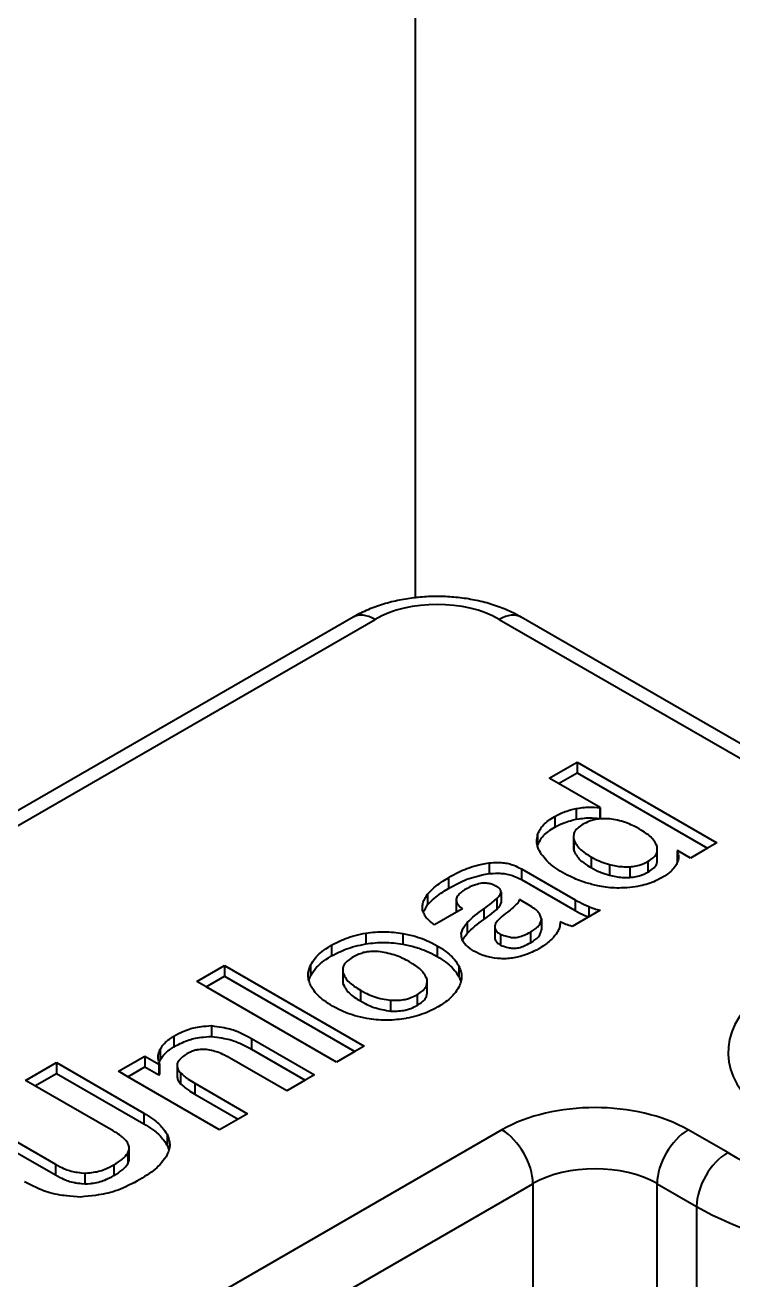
# Model space of a CAD drawing. Header units: millimetres. Extents: x 15 to 415, y 5 to 292.
# Drawn here: x 335.79 to 339.82, y 127.48 to 134.63 of the extents above; entities that cross this region are included whole.
import ezdxf

# ---------------------------------------------------------------- set-up
doc = ezdxf.new("R2010")
doc.units = ezdxf.units.MM
doc.layers.add('Geometries', color=7, linetype='Continuous')

msp = doc.modelspace()

# ---------------------------------------------------------------- linework, layer by layer
at = {"layer": 'Geometries', "linetype": 'Continuous', "lineweight": 40}
for p, q in [((338.0137, 137.584), (338.0137, 131.3686)), ((337.6596, 131.2575), (335.151, 129.8092)), ((341.8964, 129.364), (338.6167, 131.2575)), ((333.2938, 128.6524), (337.7846, 131.2451)), ((338.4917, 131.2451), (341.7714, 129.3516)), ((338.7765, 130.3409), (338.9347, 130.4323)), ((338.9347, 130.4323), (339.7302, 129.973)), ((338.9347, 130.4323), (338.9347, 130.371)), ((338.8295, 130.3103), (338.7765, 130.3409)), ((338.8295, 130.3103), (338.9347, 130.371)), ((338.9347, 130.371), (339.6772, 129.9424)), ((339.0662, 130.1737), (338.8295, 130.3103)), ((338.8077, 130.1235), (338.8077, 130.0623)), ((338.9292, 130.1679), (338.9292, 130.1067)), ((339.064, 130.1724), (339.0662, 130.1737)), ((339.064, 130.1724), (339.064, 130.1112)), ((339.064, 130.1112), (339.0662, 130.1125)), ((339.0662, 130.1737), (339.0662, 130.1125)), ((338.7102, 130.0203), (338.7102, 129.959)), ((338.9146, 130.0065), (338.9146, 129.9452)), ((338.9152, 129.9907), (338.9152, 129.9564)), ((339.7302, 129.973), (339.6772, 129.9424)), ((338.7093, 129.9537), (338.7102, 129.959)), ((338.7338, 129.904), (338.7314, 129.9071)), ((338.9152, 129.9564), (338.9152, 129.9295)), ((339.3912, 129.8754), (339.3912, 129.9367)), ((339.5063, 129.9286), (339.504, 129.9273)), ((339.504, 129.9273), (339.504, 129.8661)), ((339.5798, 129.8862), (339.5063, 129.9286)), ((339.6772, 129.9424), (339.5798, 129.8862)), ((338.4334, 129.8592), (338.4334, 129.7979)), ((339.0138, 129.8926), (339.0138, 129.8314)), ((339.1191, 129.8492), (339.1191, 129.7879)), ((339.2344, 129.8366), (339.2344, 129.7754)), ((339.338, 129.8662), (339.338, 129.805)), ((339.504, 129.8661), (339.5055, 129.8615)), ((338.2027, 129.7742), (338.2027, 129.713)), ((338.6183, 129.8251), (338.9236, 129.6488)), ((338.6183, 129.8251), (338.6183, 129.7638)), ((338.6183, 129.7638), (338.9236, 129.5876)), ((338.5019, 129.6922), (338.5019, 129.631)), ((339.052, 129.7283), (339.0356, 129.7315)), ((338.0841, 129.68), (338.0841, 129.6188)), ((338.2462, 129.6527), (338.2462, 129.5914)), ((338.4774, 129.6549), (338.4774, 129.5937)), ((338.6673, 129.6141), (338.606, 129.6495)), ((338.9236, 129.6488), (338.9236, 129.5876)), ((338.248, 129.5778), (338.1236, 129.506)), ((338.2818, 129.5973), (338.248, 129.5778)), ((338.3954, 129.591), (338.4033, 129.5967)), ((338.4033, 129.5967), (338.4033, 129.5355)), ((338.9978, 129.5502), (338.9058, 129.497)), ((339.0005, 129.5517), (338.9978, 129.5502)), ((339.0005, 129.6102), (339.0005, 129.5517)), ((339.0662, 129.5896), (339.0005, 129.5517)), ((338.3097, 129.5182), (338.3097, 129.457)), ((338.4662, 129.4877), (338.4662, 129.4264)), ((338.7319, 129.5395), (338.7319, 129.4782)), ((337.732, 129.4587), (337.732, 129.3975)), ((337.9431, 129.4571), (337.9431, 129.3959)), ((338.4991, 129.4513), (338.4991, 129.3901)), ((338.6696, 129.4648), (338.6696, 129.4036)), ((337.5365, 129.3896), (337.5365, 129.3283)), ((338.1392, 129.3864), (338.1392, 129.3251)), ((338.7163, 129.3696), (338.7156, 129.3692)), ((336.7699, 129.1825), (336.9282, 129.2738)), ((336.9282, 129.2738), (336.9282, 129.2126)), ((336.9282, 129.2738), (337.7237, 128.8145)), ((337.4178, 129.2773), (337.4178, 129.2161)), ((338.2618, 129.2725), (338.2618, 129.2113)), ((336.823, 129.1518), (336.9282, 129.2126)), ((336.9282, 129.2126), (337.6706, 128.7839)), ((337.6008, 129.2454), (337.6008, 129.1842)), ((337.6011, 129.2333), (337.6011, 129.1927)), ((337.6011, 129.1927), (337.6011, 129.172)), ((338.0809, 129.1246), (338.0809, 129.1859)), ((336.823, 129.1518), (336.7699, 129.1825)), ((337.5654, 128.7232), (336.823, 129.1518)), ((337.7014, 129.1336), (337.7014, 129.0723)), ((337.8735, 129.076), (337.8735, 129.0148)), ((338.0245, 129.1078), (338.0245, 129.0466)), ((337.9614, 128.9729), (337.9487, 128.9702)), ((338.1437, 129.039), (338.1345, 129.0342)), ((336.8546, 128.9316), (336.8546, 128.8703)), ((336.6396, 128.8718), (336.6396, 128.8105)), ((337.0819, 128.8583), (337.0819, 128.797)), ((337.0819, 128.8583), (337.4407, 128.6511)), ((336.3243, 128.6717), (336.4747, 128.7586)), ((336.4747, 128.7586), (336.5549, 128.7122)), ((336.4747, 128.7586), (336.4747, 128.6973)), ((336.5622, 128.7981), (336.5622, 128.7369)), ((337.0819, 128.797), (337.3876, 128.6205)), ((337.6706, 128.7839), (337.5654, 128.7232)), ((337.7237, 128.8145), (337.6706, 128.7839)), ((335.7962, 128.6203), (335.9711, 128.7212)), ((335.9711, 128.7212), (336.4691, 128.4337)), ((335.9711, 128.7212), (335.9711, 128.66)), ((336.3773, 128.6411), (336.4747, 128.6973)), ((336.4747, 128.6973), (336.5549, 128.651)), ((336.5549, 128.7122), (336.5583, 128.7142)), ((336.5549, 128.7122), (336.5549, 128.651)), ((336.5583, 128.7142), (336.5561, 128.7212)), ((336.5583, 128.7142), (336.5583, 128.6529)), ((336.659, 128.7037), (336.659, 128.6425)), ((337.2825, 128.5598), (336.956, 128.7483)), ((335.8492, 128.5896), (335.7962, 128.6203)), ((335.8492, 128.5896), (335.9711, 128.66)), ((335.9711, 128.66), (336.4691, 128.3725)), ((336.3773, 128.6411), (336.3243, 128.6717)), ((336.9003, 128.3392), (336.3773, 128.6411)), ((336.5549, 128.651), (336.5583, 128.6529)), ((336.6786, 128.6621), (336.6786, 128.6008)), ((337.3876, 128.6205), (337.2825, 128.5598)), ((337.4407, 128.6511), (337.3876, 128.6205)), ((336.2942, 128.3327), (335.8492, 128.5896)), ((336.7588, 128.6035), (337.0585, 128.4305)), ((336.7588, 128.6035), (336.7588, 128.5423)), ((336.7588, 128.5423), (337.0055, 128.3999)), ((335.4675, 128.4305), (335.9655, 128.143)), ((336.4691, 128.4337), (336.4691, 128.3725)), ((337.0055, 128.3999), (336.9003, 128.3392)), ((337.0585, 128.4305), (337.0055, 128.3999)), ((335.4675, 128.3693), (335.9655, 128.0817)), ((338.5064, 128.3381), (336.1722, 126.9905)), ((339.7915, 128.2085), (339.567, 128.3381)), ((336.6012, 128.3131), (336.6012, 128.2519)), ((336.3778, 128.206), (336.3778, 128.1448)), ((336.386, 128.1741), (336.386, 128.2353)), ((336.5956, 128.1845), (336.5892, 128.176)), ((336.5978, 128.1892), (336.5956, 128.1845)), ((335.9655, 128.143), (335.9655, 128.0817)), ((336.2987, 128.1397), (336.2987, 128.0785)), ((336.1338, 128.0915), (336.1338, 128.0303)), ((336.349, 126.6843), (338.6831, 128.0319)), ((338.6831, 128.0319), (338.6831, 125.0167)), ((339.3902, 128.0319), (339.6148, 127.9023)), ((339.3902, 125.3376), (339.3902, 128.0319)), ((339.6148, 127.9023), (339.6148, 125.208))]:
    msp.add_line(p, q, dxfattribs=at)
at = {"layer": 'Geometries', "linetype": 'Continuous', "lineweight": 40, "flags": 128}
for points in [[(338.0137, 131.3686), (338.0063, 131.3677), (337.9944, 131.3662), (337.9826, 131.3646), (337.9708, 131.3628), (337.9591, 131.361), (337.9474, 131.3589), (337.9357, 131.3568), (337.9241, 131.3545), (337.9125, 131.3521), (337.9009, 131.3496), (337.8894, 131.3469), (337.8779, 131.3441), (337.8665, 131.3412), (337.8552, 131.3381), (337.8439, 131.3349), (337.8327, 131.3316), (337.8215, 131.3281), (337.8104, 131.3245), (337.7993, 131.3207), (337.7884, 131.3169), (337.7775, 131.3129), (337.7667, 131.3087), (337.7559, 131.3044), (337.7453, 131.3), (337.7347, 131.2955), (337.7242, 131.2908), (337.7139, 131.2859), (337.7036, 131.281), (337.6934, 131.2759), (337.6834, 131.2707), (337.6735, 131.2653), (337.6636, 131.2598), (337.6596, 131.2575)], [(338.6167, 131.2575), (338.6111, 131.2607), (338.6014, 131.2661), (338.5915, 131.2714), (338.5815, 131.2766), (338.5714, 131.2816), (338.5612, 131.2866), (338.5508, 131.2913), (338.5404, 131.296), (338.5299, 131.3005), (338.5193, 131.3049), (338.5085, 131.3091), (338.4978, 131.3133), (338.4869, 131.3173), (338.4759, 131.3211), (338.4649, 131.3248), (338.4538, 131.3284), (338.4427, 131.3319), (338.4314, 131.3352), (338.4201, 131.3384), (338.4088, 131.3414), (338.3974, 131.3444), (338.3859, 131.3471), (338.3744, 131.3498), (338.3629, 131.3523), (338.3513, 131.3547), (338.3396, 131.357), (338.328, 131.3591), (338.3162, 131.3611), (338.3045, 131.363), (338.2927, 131.3647), (338.2809, 131.3663), (338.2691, 131.3678), (338.2572, 131.3692), (338.2453, 131.3704), (338.2334, 131.3715), (338.2215, 131.3724), (338.2095, 131.3733), (338.1976, 131.374), (338.1856, 131.3746), (338.1736, 131.375), (338.1616, 131.3753), (338.1496, 131.3755), (338.1377, 131.3756), (338.1257, 131.3755), (338.1137, 131.3753), (338.1017, 131.375), (338.0897, 131.3745), (338.0778, 131.3739), (338.0658, 131.3732), (338.0539, 131.3724), (338.0419, 131.3714), (338.03, 131.3703), (338.0181, 131.3691), (338.0137, 131.3686)], [(338.7102, 130.0203), (338.7152, 130.0307), (338.7204, 130.0411), (338.7242, 130.048), (338.7283, 130.0549), (338.7328, 130.0616), (338.7378, 130.0683), (338.7434, 130.0747), (338.7496, 130.081), (338.7565, 130.0873), (338.7639, 130.0933), (338.7717, 130.0992), (338.7804, 130.1054), (338.7894, 130.1115), (338.7985, 130.1175), (338.8077, 130.1235)], [(338.8077, 130.1235), (338.8217, 130.1308), (338.8359, 130.1378), (338.8432, 130.1412), (338.8507, 130.1445), (338.8584, 130.1476), (338.8663, 130.1506), (338.8763, 130.1539), (338.8865, 130.157), (338.897, 130.1599), (338.913, 130.164), (338.9292, 130.1679)], [(338.9292, 130.1679), (338.9472, 130.1707), (338.9563, 130.1721), (338.9655, 130.1733), (338.9763, 130.1744), (338.9871, 130.1753), (338.998, 130.1758), (339.0093, 130.1759), (339.0206, 130.1756), (339.0318, 130.175), (339.0479, 130.1738), (339.064, 130.1724)], [(338.9292, 130.1067), (338.9472, 130.1095), (338.9563, 130.1108), (338.9655, 130.112), (338.9763, 130.1132), (338.9871, 130.1141), (338.998, 130.1146), (339.0093, 130.1147), (339.0206, 130.1144), (339.0318, 130.1138), (339.0479, 130.1126), (339.064, 130.1112)], [(338.7102, 129.959), (338.7152, 129.9695), (338.7204, 129.9799), (338.7242, 129.9868), (338.7283, 129.9936), (338.7328, 130.0004), (338.7378, 130.007), (338.7434, 130.0135), (338.7496, 130.0198), (338.7565, 130.026), (338.7639, 130.0321), (338.7717, 130.038), (338.7804, 130.0442), (338.7894, 130.0503), (338.7985, 130.0563), (338.8077, 130.0623)], [(338.8077, 130.0623), (338.8217, 130.0695), (338.8359, 130.0766), (338.8432, 130.08), (338.8507, 130.0832), (338.8584, 130.0864), (338.8663, 130.0893), (338.8763, 130.0927), (338.8865, 130.0958), (338.897, 130.0987), (338.913, 130.1028), (338.9292, 130.1067)], [(338.9681, 130.0785), (338.9601, 130.073), (338.9523, 130.0673), (338.9447, 130.0616), (338.9392, 130.0571), (338.934, 130.0525), (338.9293, 130.0477), (338.9252, 130.0428), (338.9225, 130.0389), (338.9202, 130.0349), (338.9184, 130.0308), (338.917, 130.0266), (338.916, 130.0223), (338.9153, 130.018), (338.9147, 130.0112), (338.9146, 130.0065)], [(339.0102, 130.0974), (339.0055, 130.0956), (338.9958, 130.0916), (338.9865, 130.0874), (338.9773, 130.083), (338.9681, 130.0785)], [(339.1208, 130.1094), (339.1083, 130.1097), (339.0958, 130.1099), (339.0833, 130.1098), (339.0737, 130.1096), (339.0642, 130.1091), (339.0548, 130.1082), (339.0455, 130.107), (339.0385, 130.1057), (339.0317, 130.1042), (339.025, 130.1024), (339.0183, 130.1003), (339.0118, 130.098), (339.0102, 130.0974)], [(339.2879, 130.0521), (339.2742, 130.0595), (339.2603, 130.0668), (339.2508, 130.0715), (339.2411, 130.0761), (339.2312, 130.0805), (339.2209, 130.0847), (339.2103, 130.0886), (339.1994, 130.0921), (339.1879, 130.0954), (339.1761, 130.0983), (339.1642, 130.101), (339.1534, 130.1032), (339.1426, 130.1054), (339.1208, 130.1094)], [(339.3904, 129.9531), (339.3847, 129.9634), (339.3788, 129.9737), (339.3745, 129.9805), (339.3699, 129.9872), (339.3648, 129.9938), (339.3594, 129.9999), (339.3535, 130.0059), (339.3471, 130.0117), (339.3403, 130.0173), (339.3329, 130.0229), (339.3252, 130.0284), (339.3173, 130.0338), (339.3091, 130.039), (339.2986, 130.0456), (339.2879, 130.0521)], [(338.7055, 129.9801), (338.7056, 129.9845), (338.706, 129.9916), (338.7068, 129.9988), (338.7084, 130.0095), (338.7102, 130.0203)], [(338.7093, 129.9537), (338.7087, 129.9558), (338.707, 129.9629), (338.706, 129.9701), (338.7055, 129.9773), (338.7055, 129.9801)], [(338.9146, 130.0065), (338.9146, 130.0044), (338.9148, 129.9975), (338.9152, 129.9907)], [(338.9152, 129.9907), (338.9206, 129.9803), (338.9262, 129.97), (338.9303, 129.9632), (338.9348, 129.9564), (338.9398, 129.9497), (338.9449, 129.9438), (338.9504, 129.9379), (338.9565, 129.9323), (338.963, 129.9268), (338.9726, 129.9195), (338.9826, 129.9125), (338.993, 129.9056), (339.0034, 129.8991), (339.0138, 129.8926)], [(338.7155, 129.9373), (338.7136, 129.9417), (338.7109, 129.9488), (338.7093, 129.9537)], [(338.7314, 129.9071), (338.7256, 129.9174), (338.7201, 129.9277), (338.7167, 129.9347), (338.7155, 129.9373)], [(338.8512, 129.8038), (338.8385, 129.8118), (338.8259, 129.8199), (338.8136, 129.828), (338.8017, 129.8364), (338.7946, 129.8417), (338.7877, 129.8471), (338.7811, 129.8527), (338.7747, 129.8584), (338.7687, 129.8642), (338.7629, 129.8701), (338.7546, 129.8792), (338.7466, 129.8884), (338.7389, 129.8977), (338.7338, 129.904)], [(338.9146, 129.9452), (338.9146, 129.9431), (338.9148, 129.9363), (338.9152, 129.9295)], [(338.9152, 129.9295), (338.9206, 129.9191), (338.9262, 129.9088), (338.9303, 129.9019), (338.9348, 129.8951), (338.9398, 129.8885), (338.9449, 129.8825), (338.9504, 129.8767), (338.9565, 129.871), (338.963, 129.8656), (338.9726, 129.8583), (338.9826, 129.8512), (338.993, 129.8444), (339.0034, 129.8378), (339.0138, 129.8314)], [(339.338, 129.8662), (339.3461, 129.8718), (339.354, 129.8774), (339.3616, 129.8831), (339.3671, 129.8876), (339.3723, 129.8922), (339.3769, 129.897), (339.381, 129.9019), (339.3837, 129.9058), (339.3858, 129.9097), (339.3876, 129.9137), (339.3889, 129.9178), (339.3899, 129.9221), (339.3904, 129.9251)], [(339.3912, 129.9367), (339.3911, 129.9396), (339.3908, 129.9464), (339.3904, 129.9531)], [(339.3904, 129.9251), (339.3906, 129.9263), (339.3911, 129.933), (339.3912, 129.9367)], [(339.504, 129.9273), (339.5062, 129.9207), (339.5082, 129.9141), (339.5099, 129.9075), (339.5112, 129.9009), (339.5119, 129.8943), (339.5121, 129.8904)], [(338.2027, 129.7742), (338.2168, 129.7821), (338.231, 129.7899), (338.2453, 129.7976), (338.2599, 129.805), (338.2715, 129.8107), (338.2834, 129.8161), (338.2955, 129.8213), (338.3079, 129.8263), (338.3209, 129.831), (338.3342, 129.8353), (338.3479, 129.8394), (338.3619, 129.8431), (338.3761, 129.8466), (338.395, 129.851), (338.4141, 129.8551), (338.4334, 129.8592)], [(338.4334, 129.8592), (338.4456, 129.8597), (338.4578, 129.8601), (338.4701, 129.8605), (338.4823, 129.8605), (338.4946, 129.8603), (338.5029, 129.86), (338.5112, 129.8594), (338.5195, 129.8585), (338.5276, 129.8574), (338.5356, 129.856), (338.5435, 129.8543), (338.5513, 129.8523), (338.5589, 129.85), (338.5664, 129.8475), (338.5737, 129.8448), (338.5833, 129.841), (338.5928, 129.8369), (338.602, 129.8327), (338.6183, 129.8251)], [(339.0138, 129.8926), (339.0276, 129.8853), (339.0417, 129.8781), (339.0489, 129.8746), (339.0562, 129.8713), (339.0638, 129.868), (339.0716, 129.865), (339.0831, 129.8607), (339.095, 129.8568), (339.107, 129.8529), (339.1191, 129.8492)], [(339.0138, 129.8314), (339.0276, 129.824), (339.0417, 129.8169), (339.0489, 129.8134), (339.0562, 129.81), (339.0638, 129.8068), (339.0716, 129.8037), (339.0831, 129.7995), (339.095, 129.7955), (339.107, 129.7917), (339.1191, 129.7879)], [(339.1191, 129.8492), (339.1365, 129.8451), (339.1453, 129.8432), (339.1542, 129.8415), (339.1633, 129.8399), (339.1725, 129.8386), (339.1818, 129.8377), (339.1915, 129.837), (339.2012, 129.8367), (339.2109, 129.8365), (339.2227, 129.8365), (339.2344, 129.8366)], [(339.2344, 129.8366), (339.2436, 129.8377), (339.2528, 129.8388), (339.2619, 129.8401), (339.271, 129.8416), (339.2799, 129.8433), (339.2885, 129.8454), (339.2942, 129.8471), (339.2998, 129.849), (339.3052, 129.851), (339.3137, 129.8545), (339.322, 129.8583), (339.3301, 129.8622), (339.338, 129.8662)], [(339.338, 129.805), (339.3461, 129.8105), (339.354, 129.8161), (339.3616, 129.8218), (339.3671, 129.8263), (339.3723, 129.831), (339.3769, 129.8357), (339.381, 129.8407), (339.3837, 129.8445), (339.3858, 129.8484), (339.3876, 129.8524), (339.3889, 129.8566), (339.3899, 129.8608), (339.3906, 129.865), (339.3911, 129.8717), (339.3912, 129.8754)], [(339.5001, 129.8485), (339.493, 129.8386), (339.4855, 129.8287), (339.48, 129.8222), (339.4742, 129.8159), (339.4699, 129.8116)], [(339.5055, 129.8615), (339.5029, 129.8551), (339.5001, 129.8485)], [(339.5121, 129.8904), (339.512, 129.8878), (339.5113, 129.8812), (339.5099, 129.8747), (339.5079, 129.8681), (339.5056, 129.8616), (339.5055, 129.8615)], [(338.0841, 129.68), (338.093, 129.6895), (338.102, 129.699), (338.1114, 129.7084), (338.1212, 129.7176), (338.13, 129.7252), (338.1393, 129.7326), (338.1491, 129.7399), (338.1593, 129.7469), (338.1699, 129.7539), (338.1807, 129.7607), (338.2027, 129.7742)], [(338.2027, 129.713), (338.2168, 129.7209), (338.231, 129.7287), (338.2453, 129.7363), (338.2599, 129.7438), (338.2715, 129.7494), (338.2834, 129.7549), (338.2955, 129.7601), (338.3079, 129.765), (338.3209, 129.7697), (338.3342, 129.7741), (338.3479, 129.7781), (338.3619, 129.7819), (338.3761, 129.7854), (338.395, 129.7898), (338.4141, 129.7939), (338.4334, 129.7979)], [(338.4334, 129.7979), (338.4456, 129.7984), (338.4578, 129.7989), (338.4701, 129.7992), (338.4823, 129.7993), (338.4946, 129.7991), (338.5029, 129.7987), (338.5112, 129.7981), (338.5195, 129.7973), (338.5276, 129.7962), (338.5356, 129.7948), (338.5435, 129.7931), (338.5513, 129.7911), (338.5589, 129.7888), (338.5664, 129.7863), (338.5737, 129.7836), (338.5833, 129.7797), (338.5928, 129.7757), (338.602, 129.7715), (338.6183, 129.7638)], [(339.0102, 129.7385), (339.0018, 129.7409), (338.9851, 129.7458), (338.9686, 129.751), (338.958, 129.7546), (338.9475, 129.7583), (338.9373, 129.7622), (338.9272, 129.7663), (338.9173, 129.7706), (338.9076, 129.775), (338.8931, 129.782), (338.879, 129.7892), (338.865, 129.7965), (338.8512, 129.8038)], [(339.1191, 129.7879), (339.1365, 129.7839), (339.1453, 129.782), (339.1542, 129.7802), (339.1633, 129.7787), (339.1725, 129.7774), (339.1818, 129.7764), (339.1915, 129.7758), (339.2012, 129.7754), (339.2109, 129.7753), (339.2227, 129.7753), (339.2344, 129.7754)], [(339.2344, 129.7754), (339.2436, 129.7765), (339.2528, 129.7776), (339.2619, 129.7788), (339.271, 129.7803), (339.2799, 129.7821), (339.2885, 129.7842), (339.2942, 129.7859), (339.2998, 129.7877), (339.3052, 129.7897), (339.3137, 129.7933), (339.322, 129.797), (339.3301, 129.801), (339.338, 129.805)], [(339.4183, 129.7749), (339.4042, 129.7677), (339.3901, 129.7606), (339.3804, 129.756), (339.3706, 129.7515), (339.3605, 129.7472), (339.3501, 129.7432), (339.3394, 129.7394), (339.3284, 129.7359), (339.3169, 129.7327), (339.305, 129.7299), (339.293, 129.7273), (339.2788, 129.7246), (339.2644, 129.7222), (339.25, 129.7199), (339.2355, 129.7176)], [(339.4699, 129.8116), (339.4677, 129.8097), (339.4623, 129.805), (339.4566, 129.8005), (339.4507, 129.7961), (339.4445, 129.7917), (339.438, 129.7875), (339.4315, 129.7832), (339.4183, 129.7749)], [(338.0841, 129.6188), (338.093, 129.6283), (338.102, 129.6378), (338.1114, 129.6472), (338.1212, 129.6564), (338.13, 129.664), (338.1393, 129.6714), (338.1491, 129.6786), (338.1593, 129.6857), (338.1699, 129.6927), (338.1807, 129.6995), (338.2027, 129.713)], [(338.3008, 129.7086), (338.2943, 129.7047), (338.288, 129.7007), (338.2818, 129.6966), (338.2759, 129.6924), (338.2703, 129.6881), (338.2652, 129.6835), (338.2622, 129.6803), (338.2594, 129.6769), (338.2569, 129.6735), (338.2537, 129.6684), (338.251, 129.6632), (338.2485, 129.658), (338.2462, 129.6527)], [(338.3149, 129.7163), (338.3087, 129.713), (338.3008, 129.7086)], [(338.3916, 129.7424), (338.3828, 129.7405), (338.3741, 129.7384), (338.3655, 129.7363), (338.357, 129.734), (338.3509, 129.7321), (338.345, 129.73), (338.3392, 129.7278), (338.3336, 129.7254), (338.325, 129.7215), (338.3168, 129.7173), (338.3149, 129.7163)], [(338.479, 129.7228), (338.4728, 129.7261), (338.4665, 129.7293), (338.4601, 129.7324), (338.4533, 129.7352), (338.4481, 129.7371), (338.4427, 129.7387), (338.4372, 129.7401), (338.4314, 129.7411), (338.4249, 129.7419), (338.4184, 129.7424), (338.4118, 129.7426), (338.4052, 129.7426), (338.3986, 129.7425), (338.3916, 129.7424)], [(338.4774, 129.6549), (338.4819, 129.6593), (338.4863, 129.6638), (338.4904, 129.6684), (338.4939, 129.6731), (338.4966, 129.6777), (338.4987, 129.6825), (338.5004, 129.6873), (338.5019, 129.6922)], [(338.5019, 129.6922), (338.5013, 129.6962), (338.5005, 129.7001), (338.4997, 129.7028), (338.4986, 129.7054), (338.4971, 129.7079), (338.4955, 129.71), (338.4937, 129.7119), (338.4916, 129.7138), (338.4894, 129.7157), (338.4843, 129.7193), (338.479, 129.7228)], [(339.0356, 129.7315), (339.0186, 129.7361), (339.0102, 129.7385)], [(339.1404, 129.716), (339.1356, 129.7163), (339.1232, 129.7173), (339.1108, 129.7186), (339.0983, 129.7203), (339.0859, 129.7222), (339.0735, 129.7243), (339.0613, 129.7265), (339.052, 129.7283)], [(339.2355, 129.7176), (339.2169, 129.7167), (339.1982, 129.7159), (339.1856, 129.7155), (339.1731, 129.7153), (339.1606, 129.7153), (339.1481, 129.7156), (339.1404, 129.716)], [(338.055, 129.6065), (338.055, 129.6082), (338.0553, 129.6149), (338.0559, 129.6215), (338.057, 129.6281), (338.0587, 129.6347), (338.0611, 129.6413), (338.064, 129.6478), (338.0674, 129.6543), (338.0713, 129.6608), (338.0754, 129.6672), (338.0841, 129.68)], [(338.0599, 129.577), (338.0611, 129.5801), (338.064, 129.5866), (338.0674, 129.593), (338.0713, 129.5995), (338.0754, 129.606), (338.0841, 129.6188)], [(338.2462, 129.6527), (338.2467, 129.6473), (338.2474, 129.6419), (338.2485, 129.6365), (338.2501, 129.6311), (338.2517, 129.6276), (338.2536, 129.6241), (338.2559, 129.6208), (338.2588, 129.6174), (338.2619, 129.6141), (338.2653, 129.6109), (338.2692, 129.6074), (338.2733, 129.604), (338.2818, 129.5973)], [(338.4033, 129.5967), (338.4149, 129.6052), (338.4264, 129.6137), (338.4378, 129.6224), (338.4489, 129.6311), (338.4633, 129.6429), (338.4774, 129.6549)], [(338.4774, 129.5937), (338.4819, 129.598), (338.4862, 129.6025), (338.4902, 129.607), (338.4938, 129.6117), (338.4965, 129.6163), (338.4986, 129.6211), (338.5004, 129.6261), (338.5019, 129.631)], [(338.5888, 129.6208), (338.5789, 129.6116), (338.5687, 129.6025), (338.5613, 129.5963), (338.5537, 129.5902), (338.5381, 129.5781)], [(338.606, 129.6495), (338.605, 129.6457), (338.6037, 129.6419), (338.6022, 129.6381), (338.6001, 129.6344), (338.5977, 129.631), (338.5949, 129.6275), (338.5919, 129.6242), (338.5888, 129.6208)], [(338.7156, 129.5766), (338.7135, 129.5792), (338.7093, 129.5837), (338.7047, 129.5879), (338.6992, 129.5926), (338.6932, 129.597), (338.687, 129.6014), (338.6773, 129.6078), (338.6673, 129.6141)], [(338.9236, 129.6488), (338.9371, 129.6413), (338.9507, 129.6339), (338.9628, 129.6277), (338.9751, 129.6217), (338.9877, 129.6159), (339.0005, 129.6102)], [(338.0557, 129.5883), (338.0552, 129.5983), (338.055, 129.6065)], [(338.0599, 129.577), (338.0591, 129.5791), (338.0557, 129.5883)], [(338.1236, 129.506), (338.1138, 129.5132), (338.1041, 129.5204), (338.0979, 129.5253), (338.0919, 129.5304), (338.0863, 129.5356), (338.0811, 129.5409), (338.0765, 129.5464), (338.0724, 129.552), (338.0688, 129.5579), (338.0656, 129.5639), (338.0628, 129.57), (338.0599, 129.577)], [(338.2462, 129.5914), (338.2467, 129.586), (338.2474, 129.5806), (338.2479, 129.5778)], [(338.3097, 129.5182), (338.3202, 129.5285), (338.3308, 129.5386), (338.3418, 129.5487), (338.3532, 129.5586), (338.3653, 129.5683), (338.3777, 129.5778), (338.3904, 129.5873), (338.3954, 129.591)], [(338.4033, 129.5355), (338.4149, 129.544), (338.4264, 129.5525), (338.4378, 129.5611), (338.4489, 129.5698), (338.4633, 129.5817), (338.4774, 129.5937)], [(338.5381, 129.5781), (338.5268, 129.5694), (338.5157, 129.5607), (338.5063, 129.5528), (338.4976, 129.5446), (338.4893, 129.5363), (338.4813, 129.5279)], [(338.7319, 129.5395), (338.7287, 129.5501), (338.7269, 129.5554), (338.7248, 129.5607), (338.7226, 129.5654), (338.7201, 129.5701), (338.7171, 129.5747), (338.7156, 129.5766)], [(338.9236, 129.5876), (338.9371, 129.5801), (338.9507, 129.5726), (338.9628, 129.5665), (338.9751, 129.5605), (338.9877, 129.5547), (338.9978, 129.5502)], [(339.0005, 129.6102), (339.008, 129.6071), (339.0155, 129.604), (339.0233, 129.601), (339.0313, 129.5983), (339.0397, 129.5958), (339.0483, 129.5936), (339.0572, 129.5915), (339.0662, 129.5896)], [(338.2752, 129.4558), (338.2782, 129.4665), (338.2799, 129.4718), (338.2818, 129.4771), (338.2841, 129.4824), (338.2868, 129.4877), (338.2899, 129.4929), (338.2934, 129.498), (338.2972, 129.5031), (338.3013, 129.5082), (338.3097, 129.5182)], [(338.3097, 129.457), (338.3202, 129.4672), (338.3308, 129.4774), (338.3418, 129.4875), (338.3532, 129.4973), (338.3653, 129.5071), (338.3777, 129.5166), (338.3904, 129.5261), (338.4033, 129.5355)], [(338.4813, 129.5279), (338.4776, 129.523), (338.4742, 129.5181), (338.4712, 129.5131), (338.4699, 129.5105), (338.4688, 129.5079), (338.4678, 129.5046), (338.4671, 129.5013), (338.4667, 129.4979), (338.4663, 129.4928), (338.4662, 129.4877)], [(338.4662, 129.4877), (338.4682, 129.4824), (338.4705, 129.4772), (338.4726, 129.4735), (338.4753, 129.4698), (338.4786, 129.4662), (338.4824, 129.4628), (338.4863, 129.4598), (338.4904, 129.4569), (338.4991, 129.4513)], [(338.6696, 129.4648), (338.6822, 129.4729), (338.6883, 129.4769), (338.6943, 129.4811), (338.7001, 129.4854), (338.7055, 129.4899), (338.7105, 129.4945), (338.715, 129.4995), (338.7189, 129.5047), (338.7221, 129.51), (338.7245, 129.5148), (338.7264, 129.5197), (338.728, 129.5246), (338.7301, 129.532), (338.7319, 129.5395)], [(338.6696, 129.4036), (338.6822, 129.4116), (338.6883, 129.4157), (338.6943, 129.4199), (338.7001, 129.4242), (338.7055, 129.4287), (338.7105, 129.4333), (338.715, 129.4383), (338.7189, 129.4434), (338.7221, 129.4488), (338.7245, 129.4536), (338.7264, 129.4584), (338.728, 129.4633), (338.7301, 129.4708), (338.7319, 129.4782)], [(338.8389, 129.5227), (338.8379, 129.5119), (338.8373, 129.5065), (338.8365, 129.5011), (338.8355, 129.4957), (338.8342, 129.4904), (338.8325, 129.485), (338.8304, 129.4797), (338.8276, 129.4737), (338.8243, 129.4677), (338.8207, 129.4618), (338.8149, 129.453), (338.8088, 129.4443)], [(338.9058, 129.497), (338.897, 129.4997), (338.8882, 129.5025), (338.8796, 129.5054), (338.8711, 129.5085), (338.8628, 129.5118), (338.8547, 129.5154), (338.8468, 129.519), (338.8389, 129.5227)], [(337.5365, 129.3896), (337.5503, 129.3969), (337.5643, 129.4041), (337.5786, 129.4111), (337.5931, 129.418), (337.6049, 129.4231), (337.6169, 129.428), (337.6294, 129.4325), (337.6423, 129.4368), (337.6567, 129.441), (337.6714, 129.445), (337.6863, 129.4486), (337.7015, 129.4521), (337.7167, 129.4555), (337.732, 129.4587)], [(337.5365, 129.3283), (337.5503, 129.3356), (337.5643, 129.3428), (337.5786, 129.3499), (337.5931, 129.3567), (337.6049, 129.3618), (337.6169, 129.3667), (337.6294, 129.3713), (337.6423, 129.3756), (337.6567, 129.3798), (337.6714, 129.3837), (337.6863, 129.3874), (337.7015, 129.3909), (337.7167, 129.3942), (337.732, 129.3975)], [(337.732, 129.4587), (337.7452, 129.4603), (337.7585, 129.4618), (337.7717, 129.4632), (337.7849, 129.4645), (337.7981, 129.4655), (337.8114, 129.4663), (337.8246, 129.4667), (337.8378, 129.4668), (337.851, 129.4665), (337.8641, 129.4659), (337.8773, 129.4649), (337.8905, 129.4637), (337.9037, 129.4622), (337.9168, 129.4606), (337.93, 129.4589), (337.9431, 129.4571)], [(337.732, 129.3975), (337.7452, 129.3991), (337.7585, 129.4006), (337.7717, 129.402), (337.7849, 129.4032), (337.7981, 129.4043), (337.8114, 129.405), (337.8246, 129.4055), (337.8378, 129.4056), (337.851, 129.4053), (337.8641, 129.4046), (337.8773, 129.4037), (337.8905, 129.4024), (337.9037, 129.401), (337.9168, 129.3994), (337.93, 129.3976), (337.9431, 129.3959)], [(337.9431, 129.4571), (337.9606, 129.4532), (337.978, 129.4491), (337.9953, 129.4449), (338.0123, 129.4403), (338.0261, 129.4363), (338.0396, 129.432), (338.0528, 129.4273), (338.0656, 129.4222), (338.0785, 129.4167), (338.091, 129.4109), (338.0973, 129.4079)], [(338.0973, 129.4079), (338.1033, 129.405), (338.1214, 129.3957), (338.1392, 129.3864)], [(338.2827, 129.4178), (338.2824, 129.4184), (338.2804, 129.4245), (338.2788, 129.4307), (338.2776, 129.437), (338.2762, 129.4464), (338.2752, 129.4558)], [(338.2826, 129.4178), (338.2841, 129.4212), (338.2868, 129.4264), (338.2899, 129.4316), (338.2934, 129.4368), (338.2972, 129.4419), (338.3013, 129.4469), (338.3097, 129.457)], [(338.3149, 129.3789), (338.3113, 129.3818), (338.3048, 129.3873), (338.2998, 129.392), (338.2953, 129.3969), (338.2913, 129.402), (338.2877, 129.4073), (338.2848, 129.4128), (338.2827, 129.4178)], [(338.4662, 129.4264), (338.4682, 129.4212), (338.4705, 129.4161), (338.4726, 129.4123), (338.4752, 129.4086), (338.4785, 129.405), (338.4824, 129.4016), (338.4863, 129.3986), (338.4904, 129.3957), (338.4991, 129.3901)], [(338.4991, 129.4513), (338.5082, 129.4483), (338.5174, 129.4452), (338.5266, 129.4423), (338.5338, 129.4403), (338.5411, 129.4384), (338.5485, 129.4367), (338.5561, 129.4352), (338.5615, 129.4345), (338.567, 129.4339), (338.5726, 129.4336), (338.5782, 129.4335), (338.5837, 129.4337), (338.5906, 129.4344), (338.5973, 129.4355), (338.6039, 129.4369), (338.6102, 129.4386), (338.6183, 129.4412), (338.6261, 129.4441), (338.6336, 129.4472), (338.6409, 129.4505), (338.6506, 129.4552), (338.6601, 129.46), (338.6696, 129.4648)], [(338.4991, 129.3901), (338.5082, 129.387), (338.5174, 129.384), (338.5266, 129.3811), (338.5338, 129.379), (338.5411, 129.3771), (338.5485, 129.3754), (338.5561, 129.374), (338.5615, 129.3732), (338.567, 129.3727), (338.5726, 129.3723), (338.5782, 129.3723), (338.5837, 129.3725), (338.5906, 129.3732), (338.5973, 129.3742), (338.6039, 129.3757), (338.6102, 129.3774), (338.6183, 129.3799), (338.6261, 129.3828), (338.6336, 129.386), (338.6409, 129.3893), (338.6506, 129.3939), (338.6601, 129.3987), (338.6696, 129.4036)], [(338.8088, 129.4443), (338.7996, 129.4342), (338.79, 129.4243), (338.7834, 129.4177), (338.7763, 129.4113), (338.7689, 129.405), (338.7629, 129.4003), (338.7567, 129.3958), (338.7503, 129.3913), (338.7437, 129.3869), (338.7339, 129.3805)], [(337.4178, 129.2773), (337.4243, 129.2875), (337.431, 129.2976), (337.4381, 129.3076), (337.4457, 129.3176), (337.452, 129.3251), (337.4589, 129.3325), (337.4665, 129.3397), (337.4746, 129.3468), (337.484, 129.3543), (337.494, 129.3616), (337.5042, 129.3687), (337.5202, 129.3792), (337.5365, 129.3896)], [(337.4178, 129.2161), (337.4243, 129.2262), (337.431, 129.2364), (337.4381, 129.2464), (337.4457, 129.2563), (337.452, 129.2639), (337.4589, 129.2713), (337.4665, 129.2785), (337.4746, 129.2855), (337.484, 129.293), (337.494, 129.3003), (337.5042, 129.3075), (337.5202, 129.318), (337.5365, 129.3283)], [(337.8156, 129.3526), (337.8031, 129.353), (337.7906, 129.3534), (337.7781, 129.3535), (337.7686, 129.3534), (337.7591, 129.353), (337.7496, 129.3523), (337.7403, 129.3513), (337.7334, 129.3502), (337.7266, 129.3489), (337.7199, 129.3473), (337.7133, 129.3454), (337.7068, 129.3433), (337.7005, 129.3411), (337.6924, 129.3379), (337.6846, 129.3346), (337.677, 129.3311), (337.6657, 129.3257), (337.6546, 129.3201)], [(337.9299, 129.3207), (337.9241, 129.3233), (337.9142, 129.3273), (337.904, 129.331), (337.8935, 129.3345), (337.8827, 129.3377), (337.8715, 129.3406), (337.86, 129.3434), (337.8484, 129.346), (337.8367, 129.3484), (337.8156, 129.3526)], [(337.9431, 129.3959), (337.9606, 129.3919), (337.978, 129.3879), (337.9953, 129.3836), (338.0123, 129.3791), (338.0231, 129.376)], [(338.0231, 129.376), (338.0261, 129.3751), (338.0354, 129.3722)], [(338.0354, 129.3722), (338.0396, 129.3708), (338.0528, 129.3661), (338.0656, 129.361), (338.0785, 129.3555), (338.091, 129.3497), (338.1033, 129.3437), (338.1214, 129.3345), (338.1392, 129.3251)], [(338.1392, 129.3864), (338.1519, 129.3784), (338.1644, 129.3703), (338.1767, 129.3621), (338.1885, 129.3537), (338.1978, 129.3467), (338.2067, 129.3395), (338.215, 129.332), (338.2228, 129.3243), (338.2303, 129.316), (338.2372, 129.3075), (338.2437, 129.2989), (338.2529, 129.2857), (338.2618, 129.2725)], [(338.3476, 129.3561), (338.3363, 129.3636), (338.3252, 129.3712), (338.3181, 129.3764), (338.3149, 129.3789)], [(338.4651, 129.3159), (338.4474, 129.3194), (338.4385, 129.3213), (338.4298, 129.3232), (338.4197, 129.3258), (338.4098, 129.3286), (338.4002, 129.3317), (338.3907, 129.3353), (338.3815, 129.3392), (338.3727, 129.3433), (338.36, 129.3496), (338.3476, 129.3561)], [(338.7156, 129.3692), (338.7028, 129.3624), (338.6891, 129.3553), (338.6797, 129.3507), (338.67, 129.3463), (338.66, 129.3421), (338.6521, 129.3391), (338.644, 129.3363), (338.6357, 129.3336), (338.6273, 129.331), (338.6101, 129.3261), (338.5927, 129.3214)], [(338.7339, 129.3805), (338.7302, 129.3782), (338.7163, 129.3696)], [(337.4036, 129.218), (337.4038, 129.2241), (337.4047, 129.2317), (337.406, 129.2393), (337.4078, 129.2469), (337.41, 129.2545), (337.4125, 129.2621), (337.4151, 129.2697), (337.4178, 129.2773)], [(337.6546, 129.3201), (337.6466, 129.3146), (337.6387, 129.309), (337.6311, 129.3032), (337.6256, 129.2987), (337.6205, 129.2941), (337.6158, 129.2893), (337.6117, 129.2844), (337.609, 129.2805), (337.6068, 129.2766), (337.605, 129.2726), (337.6036, 129.2684), (337.6025, 129.2642), (337.6017, 129.26), (337.601, 129.2533), (337.6008, 129.2467), (337.6008, 129.2454)], [(337.9391, 129.3165), (337.934, 129.3189), (337.9299, 129.3207)], [(337.9614, 129.3054), (337.9533, 129.3096), (337.9438, 129.3143), (337.9391, 129.3165)], [(337.981, 129.295), (337.9672, 129.3024), (337.9614, 129.3054)], [(338.0137, 129.2743), (338.0063, 129.2792), (337.9979, 129.2845), (337.981, 129.295)], [(338.0807, 129.1963), (338.0754, 129.2067), (338.0698, 129.217), (338.0657, 129.2238), (338.0612, 129.2306), (338.0563, 129.2373), (338.0507, 129.2438), (338.0446, 129.2501), (338.0378, 129.2562), (338.0304, 129.2623), (338.0226, 129.2681), (338.0144, 129.2738), (338.0137, 129.2743)], [(338.1392, 129.3251), (338.1519, 129.3171), (338.1644, 129.3091), (338.1767, 129.3009), (338.1885, 129.2925), (338.1978, 129.2855), (338.2067, 129.2782), (338.215, 129.2708), (338.2228, 129.2631), (338.2303, 129.2547), (338.2372, 129.2462), (338.2437, 129.2376), (338.2529, 129.2245), (338.2618, 129.2113)], [(338.2618, 129.2725), (338.2647, 129.2649), (338.2675, 129.2573), (338.2702, 129.2497), (338.2725, 129.242), (338.2746, 129.2344), (338.2761, 129.2268), (338.2771, 129.2192), (338.2775, 129.2116), (338.2775, 129.2112)], [(338.5927, 129.3214), (338.5747, 129.3183), (338.5657, 129.3168), (338.5566, 129.3155), (338.5473, 129.3144), (338.5379, 129.3135), (338.5285, 129.313), (338.5187, 129.3128), (338.509, 129.3129), (338.4992, 129.3133), (338.4907, 129.3138), (338.4821, 129.3145), (338.4651, 129.3159)], [(337.4084, 129.1879), (337.4069, 129.1937), (337.4052, 129.2013), (337.4041, 129.2089), (337.4036, 129.2165), (337.4036, 129.218)], [(337.4084, 129.1879), (337.41, 129.1933), (337.4125, 129.2009), (337.4151, 129.2085), (337.4178, 129.2161)], [(337.42, 129.1558), (337.4171, 129.1633), (337.4141, 129.1709), (337.4114, 129.1785), (337.409, 129.1861), (337.4084, 129.1879)], [(337.6008, 129.2454), (337.6009, 129.24), (337.6011, 129.2333)], [(337.6008, 129.1842), (337.6009, 129.1787), (337.6011, 129.172)], [(337.6011, 129.2333), (337.6063, 129.2229), (337.6119, 129.2125), (337.6159, 129.2057), (337.6203, 129.1989), (337.6252, 129.1922), (337.6307, 129.1857), (337.6368, 129.1794), (337.6435, 129.1732), (337.6508, 129.1672), (337.6586, 129.1613), (337.6638, 129.1576)], [(338.0809, 129.1859), (338.0809, 129.1892), (338.0807, 129.1963)], [(338.0808, 129.179), (338.0809, 129.1831), (338.0809, 129.1859)], [(338.2618, 129.2113), (338.2647, 129.2037), (338.2675, 129.196), (338.2702, 129.1884), (338.2725, 129.1808), (338.2726, 129.1805)], [(338.2775, 129.2112), (338.2772, 129.204), (338.2763, 129.1963), (338.2748, 129.1887), (338.2728, 129.1811), (338.2726, 129.1805)], [(337.5058, 129.0664), (337.5057, 129.0665), (337.4938, 129.0748), (337.4844, 129.0819), (337.4754, 129.0892), (337.4669, 129.0968), (337.4591, 129.1046), (337.4516, 129.1128), (337.4447, 129.1212), (337.4382, 129.1297), (337.4289, 129.1427), (337.42, 129.1558)], [(337.6011, 129.172), (337.6063, 129.1616), (337.6119, 129.1513), (337.6159, 129.1444), (337.6203, 129.1377), (337.6229, 129.134)], [(337.6229, 129.134), (337.6252, 129.131), (337.6307, 129.1245), (337.6368, 129.1181), (337.6435, 129.112), (337.6508, 129.1059), (337.6586, 129.1), (337.6668, 129.0943), (337.6752, 129.0887), (337.6838, 129.0832), (337.7014, 129.0723)], [(337.6638, 129.1576), (337.6668, 129.1555), (337.6752, 129.1499), (337.6838, 129.1444), (337.7014, 129.1336)], [(337.7014, 129.1336), (337.715, 129.1262), (337.7289, 129.1189), (337.7383, 129.1141), (337.748, 129.1095), (337.7579, 129.1051), (337.7681, 129.1009), (337.7787, 129.097), (337.7896, 129.0934), (337.8011, 129.0901), (337.813, 129.0872), (337.825, 129.0846), (337.837, 129.0823), (337.8491, 129.0801), (337.8735, 129.076)], [(338.0245, 129.1078), (338.0321, 129.113), (338.0396, 129.1182), (338.0468, 129.1235), (338.0538, 129.1289), (338.0582, 129.1327), (338.0623, 129.1366), (338.0661, 129.1407), (338.0696, 129.1448), (338.0725, 129.149), (338.075, 129.1534), (338.0768, 129.1577), (338.0783, 129.1621), (338.0793, 129.1665), (338.0801, 129.1709), (338.0807, 129.177), (338.0808, 129.179)], [(338.0245, 129.0466), (338.0321, 129.0517), (338.0396, 129.0569), (338.0468, 129.0622), (338.0538, 129.0677), (338.0582, 129.0715), (338.0623, 129.0754), (338.0661, 129.0794), (338.0696, 129.0835), (338.0725, 129.0878), (338.075, 129.0921), (338.0768, 129.0964), (338.0783, 129.1008), (338.0793, 129.1053), (338.0801, 129.1097), (338.0807, 129.1158), (338.0809, 129.1219), (338.0809, 129.1246)], [(338.2623, 129.1506), (338.2557, 129.1405), (338.2489, 129.1304), (338.2418, 129.1204), (338.2341, 129.1105), (338.2275, 129.1028), (338.2205, 129.0954), (338.2127, 129.088), (338.2044, 129.0809), (338.1951, 129.0736), (338.1853, 129.0664), (338.1752, 129.0595), (338.1724, 129.0575)], [(338.2726, 129.1805), (338.2705, 129.1735), (338.2679, 129.1659), (338.2652, 129.1582), (338.2623, 129.1506)], [(337.5432, 129.0422), (337.5305, 129.0502), (337.518, 129.0583), (337.5058, 129.0664)], [(337.7387, 128.9718), (337.7212, 128.9757), (337.7038, 128.9797), (337.6865, 128.984), (337.6695, 128.9885), (337.6558, 128.9925), (337.6425, 128.9967), (337.6294, 129.0014), (337.6166, 129.0064), (337.6038, 129.0119), (337.5913, 129.0177), (337.5791, 129.0236), (337.561, 129.0329), (337.5432, 129.0422)], [(337.7014, 129.0723), (337.715, 129.0649), (337.7289, 129.0576), (337.7383, 129.0529), (337.748, 129.0483), (337.7579, 129.0438), (337.7681, 129.0396), (337.7787, 129.0357), (337.7896, 129.0322), (337.8011, 129.0289), (337.813, 129.026), (337.825, 129.0234), (337.837, 129.021), (337.8491, 129.0188), (337.8735, 129.0148)], [(337.8735, 129.076), (337.886, 129.0759), (337.8985, 129.076), (337.911, 129.0762), (337.9205, 129.0767), (337.93, 129.0773), (337.9394, 129.0783), (337.9486, 129.0797), (337.9555, 129.081), (337.9622, 129.0826), (337.9687, 129.0844), (337.9753, 129.0865), (337.9817, 129.0887), (337.9879, 129.0911), (337.9973, 129.0951), (338.0065, 129.0992), (338.0155, 129.1035), (338.0245, 129.1078)], [(337.8735, 129.0148), (337.886, 129.0147), (337.8985, 129.0147), (337.911, 129.015), (337.9205, 129.0154), (337.93, 129.0161), (337.9394, 129.0171), (337.9486, 129.0185), (337.9555, 129.0198), (337.9622, 129.0214), (337.9687, 129.0232), (337.9753, 129.0252), (337.9817, 129.0275), (337.9879, 129.0299), (337.9973, 129.0338), (338.0065, 129.038), (338.0155, 129.0423), (338.0245, 129.0466)], [(338.1724, 129.0575), (338.1596, 129.0492), (338.1437, 129.039)], [(337.9487, 128.9702), (337.9355, 128.9686), (337.9224, 128.9672), (337.9092, 128.9658), (337.8961, 128.9646), (337.8829, 128.9635), (337.8698, 128.9628), (337.8566, 128.9623), (337.8435, 128.9622), (337.8304, 128.9625), (337.8173, 128.9632), (337.8042, 128.9641), (337.7911, 128.9654), (337.778, 128.9668), (337.7649, 128.9684), (337.7518, 128.9701), (337.7387, 128.9718)], [(338.0786, 129.0069), (338.0754, 129.0056), (338.0635, 129.0007), (338.0511, 128.9962), (338.0383, 128.992), (338.0239, 128.9877), (338.0093, 128.9838), (337.9944, 128.9802), (337.9792, 128.9767), (337.964, 128.9734), (337.9614, 128.9729)], [(338.1345, 129.0342), (338.1298, 129.0317), (338.1158, 129.0245), (338.1016, 129.0174), (338.087, 129.0106), (338.0786, 129.0069)], [(336.6396, 128.8718), (336.6533, 128.8791), (336.6672, 128.8864), (336.6767, 128.8911), (336.6863, 128.8958), (336.6961, 128.9003), (336.7062, 128.9045), (336.7166, 128.9086), (336.7274, 128.9123), (336.7358, 128.915), (336.7445, 128.9174), (336.7534, 128.9195), (336.7625, 128.9214), (336.7736, 128.9234), (336.7849, 128.9251), (336.7963, 128.9266), (336.8078, 128.9278), (336.8234, 128.9292), (336.839, 128.9305), (336.8546, 128.9316)], [(336.8546, 128.9316), (336.8693, 128.9296), (336.8839, 128.9276), (336.8984, 128.9254), (336.9128, 128.9231), (336.9269, 128.9205), (336.9378, 128.9182), (336.9485, 128.9158), (336.959, 128.9131), (336.9693, 128.9102), (336.9793, 128.907), (336.9917, 128.9025), (337.0038, 128.8977), (337.0156, 128.8926), (337.0271, 128.8872), (337.0385, 128.8816), (337.0531, 128.874), (337.0676, 128.8662), (337.0819, 128.8583)], [(336.5622, 128.7981), (336.5687, 128.808), (336.5755, 128.8178), (336.5805, 128.8243), (336.586, 128.8307), (336.592, 128.8369), (336.5971, 128.8415), (336.6025, 128.8461), (336.6082, 128.8505), (336.6142, 128.8549), (336.6204, 128.8592), (336.6267, 128.8634), (336.6396, 128.8718)], [(336.6396, 128.8105), (336.6533, 128.8179), (336.6672, 128.8252), (336.6767, 128.8299), (336.6863, 128.8345), (336.6961, 128.839), (336.7062, 128.8433), (336.7166, 128.8473), (336.7274, 128.8511), (336.7358, 128.8537), (336.7445, 128.8561), (336.7534, 128.8583), (336.7625, 128.8602), (336.7736, 128.8622), (336.7849, 128.8639), (336.7963, 128.8653), (336.8078, 128.8666), (336.8234, 128.868), (336.839, 128.8692), (336.8546, 128.8703)], [(336.8546, 128.8703), (336.8693, 128.8684), (336.8839, 128.8663), (336.8984, 128.8642), (336.9128, 128.8618), (336.9269, 128.8592), (336.9378, 128.857), (336.9485, 128.8546), (336.959, 128.8519), (336.9693, 128.849), (336.9793, 128.8457), (336.9917, 128.8413), (337.0038, 128.8365), (337.0156, 128.8314), (337.0271, 128.826), (337.0385, 128.8204), (337.0531, 128.8128), (337.0601, 128.809)], [(336.5503, 128.7535), (336.5503, 128.7563), (336.551, 128.7633), (336.5524, 128.7703), (336.5544, 128.7772), (336.5567, 128.7842), (336.5594, 128.7912), (336.5622, 128.7981)], [(336.5622, 128.7369), (336.5687, 128.7468), (336.5755, 128.7566), (336.5805, 128.7631), (336.586, 128.7694), (336.592, 128.7756), (336.5971, 128.7803), (336.6025, 128.7848), (336.6082, 128.7893), (336.6142, 128.7936), (336.6204, 128.7979), (336.6267, 128.8022), (336.6396, 128.8105)], [(336.7142, 128.7708), (336.7078, 128.7668), (336.7015, 128.7628), (336.6954, 128.7587), (336.6894, 128.7545), (336.6849, 128.751), (336.6807, 128.7473), (336.6769, 128.7435), (336.6734, 128.7395), (336.6703, 128.7353), (336.6675, 128.7311), (336.6634, 128.7236), (336.6596, 128.7161)], [(336.7383, 128.7826), (336.7355, 128.7814), (336.7283, 128.7779), (336.7212, 128.7744), (336.7142, 128.7708)], [(336.8262, 128.7962), (336.8168, 128.7962), (336.8075, 128.7961), (336.7981, 128.7959), (336.7887, 128.7954), (336.781, 128.7947), (336.7733, 128.7936), (336.7682, 128.7926), (336.7632, 128.7914), (336.7583, 128.7901), (336.7523, 128.7882), (336.7465, 128.7861), (336.7409, 128.7838), (336.7383, 128.7826)], [(336.856, 128.7898), (336.8548, 128.7901), (336.8453, 128.7922), (336.8262, 128.7962)], [(336.9406, 128.7568), (336.9287, 128.7633), (336.9191, 128.768), (336.9092, 128.7726), (336.899, 128.7769), (336.8907, 128.78), (336.8821, 128.7828), (336.8732, 128.7854), (336.8641, 128.7878), (336.856, 128.7898)], [(336.956, 128.7483), (336.9425, 128.7558), (336.9406, 128.7568)], [(337.0601, 128.809), (337.0676, 128.8049), (337.0819, 128.797)], [(336.5561, 128.7212), (336.5561, 128.7212), (336.5542, 128.7282), (336.5524, 128.7353), (336.5511, 128.7423), (336.5504, 128.7493), (336.5503, 128.7535)], [(336.5561, 128.7212), (336.5567, 128.723), (336.5594, 128.7299), (336.5622, 128.7369)], [(336.6596, 128.7161), (336.6592, 128.7107), (336.659, 128.7053), (336.659, 128.7037)], [(336.659, 128.7037), (336.6591, 128.6998), (336.6596, 128.6949)], [(336.6596, 128.6949), (336.6597, 128.6944), (336.6611, 128.689), (336.6633, 128.6837), (336.6662, 128.6784), (336.6698, 128.6733), (336.6741, 128.6676), (336.6786, 128.6621)], [(336.659, 128.6425), (336.6591, 128.6386), (336.6597, 128.6332), (336.6611, 128.6278), (336.6633, 128.6225), (336.6662, 128.6172), (336.6698, 128.612), (336.6741, 128.6064), (336.6786, 128.6008)], [(336.6786, 128.6621), (336.6886, 128.6529), (336.699, 128.6439), (336.7043, 128.6395), (336.7099, 128.6351), (336.7157, 128.6308), (336.7217, 128.6266), (336.7307, 128.6207), (336.7399, 128.6149), (336.7493, 128.6092), (336.7588, 128.6035)], [(336.6786, 128.6008), (336.6886, 128.5917), (336.699, 128.5827), (336.7043, 128.5782), (336.7099, 128.5739), (336.7157, 128.5696), (336.7217, 128.5654), (336.7307, 128.5595), (336.7399, 128.5537), (336.7493, 128.548), (336.7588, 128.5423)], [(336.4691, 128.4337), (336.4818, 128.4258), (336.4944, 128.4177), (336.5068, 128.4096), (336.5189, 128.4013), (336.5293, 128.3937), (336.5392, 128.3859), (336.5455, 128.3805), (336.5516, 128.3751), (336.5573, 128.3695), (336.5637, 128.3627), (336.5698, 128.3558), (336.5755, 128.3489), (336.5809, 128.3418), (336.5879, 128.3323), (336.5946, 128.3227), (336.6012, 128.3131)], [(336.375, 128.2674), (336.3665, 128.2771), (336.3622, 128.2819), (336.3577, 128.2866), (336.353, 128.2913), (336.348, 128.2959), (336.3428, 128.3004), (336.3372, 128.3048), (336.3306, 128.3097), (336.3236, 128.3145), (336.3165, 128.3191), (336.3054, 128.326), (336.2942, 128.3327)], [(336.4691, 128.3725), (336.4818, 128.3645), (336.4944, 128.3565), (336.5068, 128.3484), (336.5189, 128.3401), (336.5293, 128.3325), (336.5392, 128.3247), (336.5455, 128.3193), (336.5516, 128.3138), (336.5573, 128.3082), (336.5637, 128.3015), (336.5698, 128.2946), (336.5755, 128.2876), (336.5809, 128.2806), (336.5879, 128.2711), (336.5946, 128.2615), (336.6012, 128.2519)], [(336.3784, 128.2608), (336.3776, 128.2623), (336.375, 128.2674)], [(336.386, 128.2353), (336.386, 128.2369), (336.3854, 128.242), (336.3841, 128.2471), (336.3823, 128.2522), (336.3801, 128.2573), (336.3784, 128.2608)], [(336.6012, 128.3131), (336.605, 128.3025), (336.6087, 128.2919), (336.6109, 128.2848), (336.6128, 128.2776), (336.6144, 128.2705), (336.6155, 128.2637), (336.6161, 128.2569), (336.6163, 128.2522)], [(336.2987, 128.1397), (336.3116, 128.1476), (336.3243, 128.1556), (336.3304, 128.1597), (336.3364, 128.1639), (336.3421, 128.1682), (336.3475, 128.1726), (336.3533, 128.1779), (336.3587, 128.1833), (336.3638, 128.1889), (336.3709, 128.1974), (336.3778, 128.206)], [(336.3778, 128.206), (336.3799, 128.2112), (336.3819, 128.2163), (336.3837, 128.2215), (336.385, 128.2266), (336.3858, 128.2317), (336.386, 128.2353)], [(336.6112, 128.2225), (336.6089, 128.2158), (336.6059, 128.2079), (336.6026, 128.2001), (336.5978, 128.1892)], [(336.6012, 128.2519), (336.605, 128.2413), (336.6087, 128.2307), (336.6109, 128.2235), (336.6112, 128.2225)], [(336.6163, 128.2522), (336.6162, 128.2501), (336.6158, 128.2434), (336.6147, 128.2364), (336.6132, 128.2295), (336.6112, 128.2226), (336.6112, 128.2225)], [(335.9655, 128.143), (335.9792, 128.1355), (335.993, 128.1282), (336.0025, 128.1235), (336.0123, 128.119), (336.0224, 128.1146), (336.0302, 128.1116), (336.0382, 128.1088), (336.0465, 128.1061), (336.055, 128.1038), (336.0641, 128.1016), (336.0733, 128.0998), (336.0827, 128.0981), (336.0921, 128.0966), (336.1025, 128.0952), (336.1129, 128.0939), (336.1338, 128.0915)], [(336.1338, 128.0915), (336.1485, 128.0929), (336.1632, 128.0944), (336.173, 128.0956), (336.1827, 128.0969), (336.1924, 128.0984), (336.2019, 128.1002), (336.2112, 128.1023), (336.2203, 128.1047), (336.2294, 128.1075), (336.2382, 128.1106), (336.2467, 128.1139), (336.2558, 128.1179), (336.2647, 128.122), (336.2733, 128.1263), (336.2861, 128.133), (336.2987, 128.1397)], [(336.2987, 128.0785), (336.3116, 128.0863), (336.3243, 128.0943), (336.3304, 128.0984), (336.3364, 128.1026), (336.3421, 128.1069), (336.3475, 128.1114), (336.3533, 128.1167), (336.3587, 128.1221), (336.3638, 128.1276), (336.3709, 128.1362), (336.3778, 128.1448)], [(336.3778, 128.1448), (336.3799, 128.1499), (336.3819, 128.1551), (336.3837, 128.1602), (336.385, 128.1654), (336.3858, 128.1705), (336.386, 128.1741)], [(336.5892, 128.176), (336.5869, 128.1731), (336.5781, 128.1619), (336.569, 128.1507), (336.5593, 128.1397), (336.5513, 128.1313), (336.5429, 128.123), (336.5338, 128.115), (336.5242, 128.1071), (336.5122, 128.098), (336.4996, 128.0891), (336.4865, 128.0804), (336.4731, 128.0718), (336.4595, 128.0633), (336.4457, 128.0548)], [(335.8814, 127.9982), (335.8745, 128.0011), (335.863, 128.0061), (335.8516, 128.0113), (335.8362, 128.0188), (335.8209, 128.0264), (335.8057, 128.0341), (335.7906, 128.042)], [(335.9655, 128.0817), (335.9792, 128.0743), (335.993, 128.067), (336.0025, 128.0623), (336.0123, 128.0577), (336.0224, 128.0534), (336.0302, 128.0504), (336.0382, 128.0475), (336.0465, 128.0449), (336.055, 128.0426), (336.0641, 128.0404), (336.0733, 128.0385), (336.0778, 128.0377)], [(336.1668, 128.0336), (336.173, 128.0343), (336.1827, 128.0357), (336.1924, 128.0372), (336.2019, 128.039), (336.2112, 128.041), (336.2203, 128.0434), (336.2294, 128.0462), (336.2382, 128.0493), (336.2467, 128.0527), (336.2558, 128.0566), (336.2647, 128.0608), (336.2733, 128.0651), (336.2861, 128.0717), (336.2987, 128.0785)], [(336.4457, 128.0548), (336.4295, 128.0462), (336.4133, 128.0375), (336.4126, 128.0372)], [(336.0155, 127.9643), (336.0085, 127.9652), (335.9932, 127.9673), (335.9782, 127.9698), (335.9635, 127.9727), (335.949, 127.976), (335.9349, 127.9796), (335.9224, 127.9833), (335.9101, 127.9874), (335.898, 127.9917), (335.8862, 127.9963), (335.8814, 127.9982)], [(336.0778, 128.0377), (336.0827, 128.0368), (336.0921, 128.0354), (336.1025, 128.0339), (336.1129, 128.0326), (336.1338, 128.0303)], [(336.1338, 128.0303), (336.1485, 128.0317), (336.1632, 128.0332), (336.1668, 128.0336)], [(336.2124, 127.968), (336.2086, 127.9674), (336.2012, 127.9663)], [(336.2985, 127.9875), (336.2937, 127.986), (336.2802, 127.9821), (336.2664, 127.9785), (336.2524, 127.9753), (336.238, 127.9724), (336.2234, 127.9698), (336.2124, 127.968)], [(336.358, 128.0104), (336.35, 128.0069), (336.3364, 128.0012), (336.3224, 127.9958), (336.3082, 127.9907), (336.2985, 127.9875)], [(336.3922, 128.0267), (336.3803, 128.0208), (336.3635, 128.0129), (336.358, 128.0104)], [(336.4126, 128.0372), (336.3969, 128.0291), (336.3922, 128.0267)], [(336.0308, 127.9625), (336.0283, 127.9628), (336.0155, 127.9643)], [(336.1093, 127.9558), (336.0888, 127.9573), (336.0685, 127.9589), (336.0483, 127.9607), (336.0308, 127.9625)], [(336.2012, 127.9663), (336.1936, 127.9653), (336.1728, 127.9626), (336.1517, 127.9602), (336.1305, 127.9579), (336.1093, 127.9558)]]:
    msp.add_lwpolyline(points, dxfattribs=at)
at = {"layer": 'Geometries', "linetype": 'Continuous', "lineweight": 40}
for centre, major_axis, start_param, end_param in [((338.1382, 131.041), (0.5, 0), 0.785398, 2.356194), ((337.7846, 131.041), (-0.125, 0.2165), 5.497787, 6.283185), ((338.4917, 131.041), (0.125, 0.2165), 0, 0.785398), ((340.7815, 128.7801), (-0.9875, 0), 2.290752, 7.134025), ((340.7815, 128.7801), (1.4, 0), 3.926991, 7.068583), ((340.7815, 128.5759), (-1.65, 0), 0.785398, 3.141592), ((339.0367, 128.0319), (-0.75, 0), 3.926991, 5.497787), ((338.5064, 128.134), (0.125, -0.2165), 0.785398, 2.356194), ((339.567, 128.134), (-0.125, -0.2165), 3.926991, 5.497787), ((339.7915, 128.0044), (-0.125, -0.2165), 3.926991, 5.497787), ((339.0367, 127.8278), (0.5, 0), 0.785398, 2.356194)]:
    msp.add_ellipse(centre, major_axis=major_axis, ratio=0.57735, start_param=start_param, end_param=end_param, dxfattribs=at)

doc.saveas('drawing.dxf')
